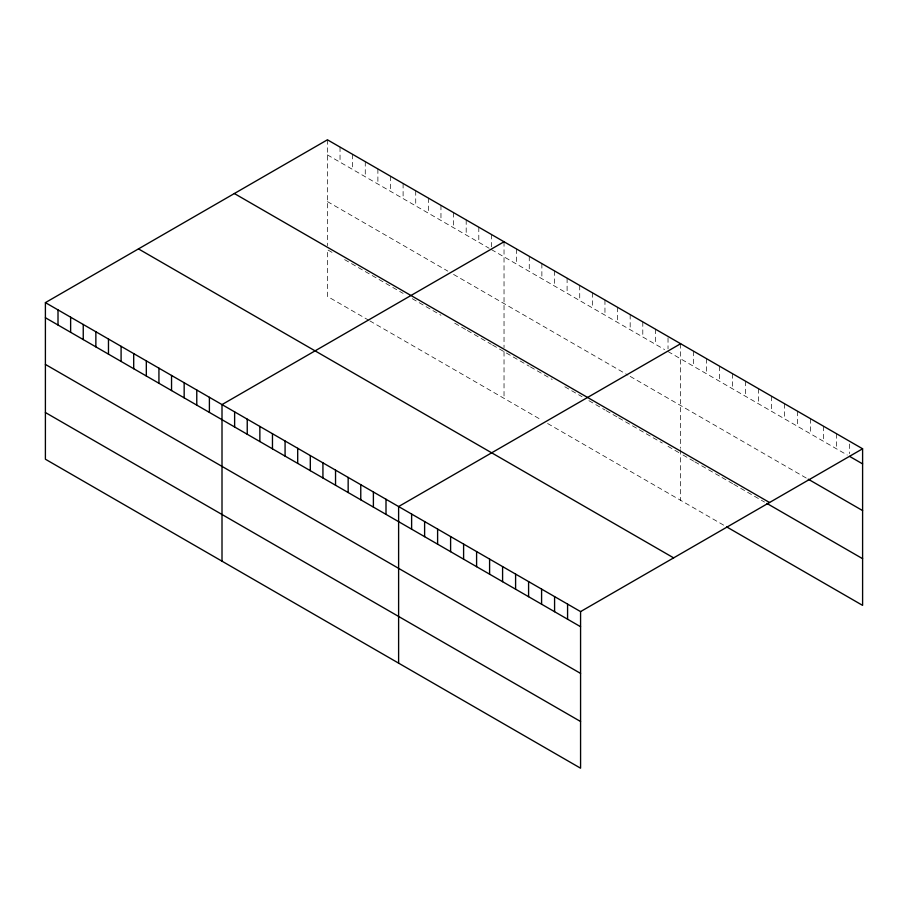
<?xml version="1.0" encoding="UTF-8"?>
<svg xmlns="http://www.w3.org/2000/svg" width="908" height="908" viewBox="0 0 908 908"><rect width="100%" height="100%" fill="white"/><g stroke="black" fill="none" stroke-linecap="round" stroke-linejoin="round"><path stroke-width="0.68" stroke-dasharray="4.54 3.41" d="M327.425 154.905L489.128 248.259M491.421 249.587L664.588 349.569M668.027 351.555L847.243 455.022M327.425 201.599L447.837 271.117M453.569 274.432L627.882 375.072M630.175 376.389L807.064 478.516M332.01 252.356L327.425 249.7L327.425 296.394L368.705 320.229M344.62 259.631L377.887 278.835M379.033 279.494L403.107 293.397M412.289 298.698L440.959 315.246M454.715 323.191L466.19 329.82M467.336 330.478L491.421 344.382M492.567 345.04L529.262 366.23M530.408 366.889L552.2 379.476M564.81 386.763L582.017 396.694M588.895 400.666L604.955 409.928M606.101 410.598L617.565 417.215M618.711 417.873L662.295 443.036M668.027 446.35L680.637 453.625M682.998 454.999L693.633 461.139M694.813 461.82L719.635 476.144M721.996 477.506L732.631 483.646M733.812 484.327L764.536 502.067M369.851 320.887L541.872 420.211M547.615 423.514L724.357 525.562M849.604 444.023L849.604 453.637M836.609 433.774L836.609 448.881M823.613 426.272L823.613 441.379M810.617 418.77L810.617 433.876M797.61 411.267L797.61 426.374M784.614 403.765L784.614 418.86M771.618 396.251L771.618 411.358M758.623 388.749L758.623 403.856M745.627 381.246L745.627 396.353M732.631 373.744L732.631 388.851M719.635 366.242L719.635 381.349M706.64 358.739L706.64 373.846M693.633 351.237L693.633 366.333M680.637 343.735L680.637 448.28M680.637 449.619L680.637 500.319M668.027 337.821L668.027 348.808M655.406 329.161L655.406 344.268M642.796 321.875L642.796 336.981M630.175 314.599L630.175 329.706M617.565 307.313L617.565 322.419M604.955 300.026L604.955 315.133M592.334 292.751L592.334 307.857M579.724 285.464L579.724 300.571M567.103 278.177L567.103 293.284M554.493 270.902L554.493 285.997M541.872 263.615L541.872 278.722M529.262 256.328L529.262 271.435M516.641 249.053L516.641 264.149M504.031 241.766L504.031 347.662M504.031 351.668L504.031 398.351M491.421 234.48L491.421 246.84M478.8 227.204L478.8 242.3M466.19 219.918L466.19 235.024M453.569 212.631L453.569 227.738M440.959 205.344L440.959 220.451M428.338 198.069L428.338 213.176M415.728 190.782L415.728 205.889M403.107 183.495L403.107 198.602M390.497 176.22L390.497 191.327M377.887 168.933L377.887 184.04M365.266 161.647L365.266 176.754M352.656 154.371L352.656 169.467M340.035 147.085L340.035 162.192M327.425 139.798L327.425 245.693"/><path stroke-width="1.36" d="M45.4 302.625L580.575 611.606L580.575 768.202L45.4 459.221L45.4 302.625L327.425 139.798L862.6 448.779L862.6 605.375L726.718 526.924M504.031 241.766L222.006 404.593L222.006 561.178M680.637 343.735L398.612 506.55L398.612 663.146M580.575 611.606L862.6 448.779M849.604 456.384L862.6 463.886M808.245 479.197L862.6 510.58M234.355 193.529L769.53 502.51M766.897 503.429L862.6 558.681M138.47 248.894L673.645 557.875M45.4 317.732L580.575 626.713M45.4 364.426L580.575 673.407M45.4 412.527L580.575 721.508M567.579 604.104L567.579 619.211M554.584 596.601L554.584 611.708M541.588 589.099L541.588 604.206M528.592 581.597L528.592 596.692M515.596 574.083L515.596 589.19M502.589 566.581L502.589 581.688M489.594 559.078L489.594 574.185M476.598 551.576L476.598 566.683M463.602 544.074L463.602 559.18M450.606 536.571L450.606 551.678M437.611 529.069L437.611 544.164M424.615 521.567L424.615 536.662M411.619 514.053L411.619 529.16M386.002 499.275L386.002 514.371M373.392 491.988L373.392 507.095M360.771 484.702L360.771 499.809M348.161 477.426L348.161 492.522M335.54 470.14L335.54 485.247M322.93 462.853L322.93 477.96M310.309 455.566L310.309 470.673M297.699 448.291L297.699 463.398M285.078 441.004L285.078 456.111M272.468 433.718L272.468 448.824M259.858 426.442L259.858 441.549M247.237 419.156L247.237 434.262M234.627 411.869L234.627 426.976M209.396 397.307L209.396 412.414M196.775 390.02L196.775 405.127M184.165 382.745L184.165 397.84M171.544 375.458L171.544 390.565M158.934 368.171L158.934 383.278M146.324 360.896L146.324 375.991M133.703 353.609L133.703 368.716M121.093 346.323L121.093 361.429M108.472 339.047L108.472 354.143M95.862 331.761L95.862 346.867M83.241 324.474L83.241 339.581M70.631 317.187L70.631 332.294M58.01 309.912L58.01 325.019"/></g></svg>
